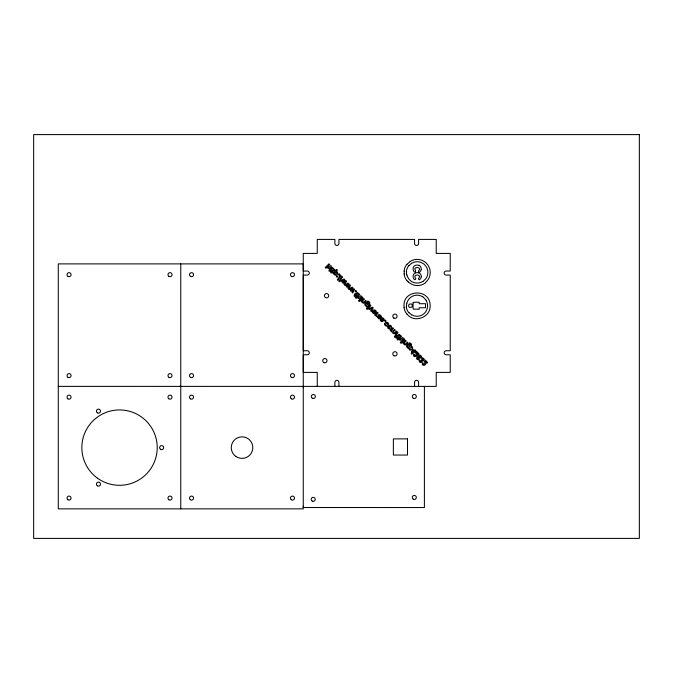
<?xml version="1.0" encoding="UTF-8"?>
<svg xmlns="http://www.w3.org/2000/svg" width="673" height="673" viewBox="0 0 673 673"><rect width="100%" height="100%" fill="white"/><g stroke="black" fill="none" stroke-linecap="round" stroke-linejoin="round"><path stroke-width="1.01" d="M406.551 271.53L406.509 273.036A27.164 27.164 0 0 0 406.576 273.785L406.753 275.03M404.221 271.152L404.237 273.987M406.669 303.22L406.467 306.72M407.039 264.338L410.151 261.519M409.041 265.642L410.345 264.338A9.691 9.691 0 0 1 411.144 263.715L411.43 263.53M425.429 282.66L428.129 279.589A13.081 13.081 0 0 0 410.109 261.452M422.896 281.583L425.925 278.588A10.692 10.692 0 0 0 411.371 263.446M179.422 386.403L180.768 386.378M58.282 386.378L436.239 386.395L436.239 372.396L450.237 372.396L450.237 354.764L446.199 354.764A2.019 2.019 0 0 1 444.18 352.745A2.019 2.019 0 0 1 446.199 350.726L450.237 350.726L450.237 275.08L446.199 275.08A2.019 2.019 0 0 1 444.18 273.061A2.019 2.019 0 0 1 446.199 271.042L450.237 271.042L450.237 253.41L436.239 253.41L436.239 239.411L418.606 239.411L418.606 243.449A2.019 2.019 0 0 1 416.587 245.468A2.019 2.019 0 0 1 414.568 243.449L414.568 239.411L338.923 239.411L338.923 243.449A2.019 2.019 0 0 1 336.904 245.468A2.019 2.019 0 0 1 334.885 243.449L334.885 239.411L317.252 239.411L317.252 253.41L303.254 253.41L303.254 271.042L307.292 271.042A2.019 2.019 0 0 1 309.311 273.061A2.019 2.019 0 0 1 307.292 275.08L303.254 275.08L303.254 350.726L307.292 350.726A2.019 2.019 0 0 1 309.311 352.745A2.019 2.019 0 0 1 307.292 354.764L303.254 354.764L303.254 372.396L317.252 372.396L317.252 386.395M418.69 272.834L419.086 272.977A3.415 3.415 0 0 1 420.936 274.878A4.383 4.383 0 0 1 421.205 276.729M419.077 265.431L418.48 265.229A4.972 4.972 0 0 0 417.655 265.095A6.057 6.057 0 0 0 416.604 265.103L416.402 265.128A3.735 3.735 0 0 0 413.138 268.005L413.121 268.645A4.661 4.661 0 0 0 413.441 270.714L413.76 271.261A2.759 2.759 0 0 0 414.164 271.732C415.889 273.213 415.897 270.235 414.862 269.225A1.884 1.884 0 0 1 414.905 268.72L415.014 268.401A1.312 1.312 0 0 1 415.3 267.997L417.184 267.433L419.043 268.039A1.346 1.346 0 0 1 419.329 268.443L419.464 268.931A2.179 2.179 0 0 1 419.464 269.427L419.388 269.755A1.497 1.497 0 0 1 419.052 270.327C417.63 270.748 419.136 273.255 420.019 271.783A3.828 3.828 0 0 0 421.205 269.393M411.632 314.897L408.965 312.609M422.829 296.675L426.228 300.225M408.242 282.08L406.972 280.658M406.946 313.921C413.895 323.73 431.031 317.37 430.131 305.466C430.114 287.851 401.646 289.289 404.153 307.258M424.394 386.403L424.394 507.543L303.254 507.518L303.254 263.892L58.282 263.892L58.282 508.864L303.254 508.864L303.254 506.172M418.606 386.395L418.606 382.357A2.019 2.019 0 0 0 416.587 380.338A2.019 2.019 0 0 0 414.568 382.357L414.568 386.395M338.923 386.395L338.923 382.357A2.019 2.019 0 0 0 336.904 380.338A2.019 2.019 0 0 0 334.885 382.357L334.885 386.395M303.254 386.378L303.254 387.724M180.768 263.892L180.768 508.864M425.521 282.778A13.065 13.065 0 0 1 408.385 281.937M404.069 271.135A13.065 13.065 0 0 1 406.896 264.22M406.871 280.616A13.081 13.081 0 0 1 404.12 273.852M422.795 281.423A10.448 10.448 0 0 1 406.955 274.979M406.871 303.262A10.457 10.457 0 0 1 422.728 296.827M406.837 314.005A12.989 12.989 0 0 1 403.993 307.275M408.831 312.718A11.34 11.34 0 0 1 406.265 306.737M426.085 300.318A10.524 10.524 0 0 1 411.683 314.804M406.349 271.505A11.281 11.281 0 0 1 408.906 265.524M421.214 276.94A3.87 3.87 0 0 1 420.011 279.32C419.144 280.826 417.622 278.269 419.052 277.856A1.497 1.497 0 0 0 419.388 277.276L419.464 276.948A2.179 2.179 0 0 0 419.464 276.443L419.329 275.964A1.354 1.354 0 0 0 419.035 275.56L417.176 274.954L415.291 275.526A1.304 1.304 0 0 0 415.005 275.938L414.905 276.267A1.943 1.943 0 0 0 414.862 276.771L415.056 277.411A1.489 1.489 0 0 0 415.35 277.806C416.646 278.269 414.98 280.759 414.164 279.27A2.709 2.709 0 0 1 413.752 278.799L413.449 278.243A4.652 4.652 0 0 1 413.138 276.182L413.163 275.77A3.609 3.609 0 0 1 415.392 272.927M415.392 272.935A4.181 4.181 0 0 1 416.2 272.708L416.823 272.632A5.51 5.51 0 0 1 418.69 272.817M419.136 265.313A3.836 3.836 0 0 1 421.163 269.175M415.788 352.845C417.294 354.738 413.811 357.287 414.568 354.57L413.777 353.931C411.868 358.002 418.884 357.195 416.78 352.946L418.211 354.377L418.884 353.704L416.351 351.18L415.788 352.845M424.562 361.62C426.059 363.513 422.585 366.062 423.334 363.344L422.543 362.697C420.642 366.768 427.658 365.961 425.555 361.712L426.985 363.151L427.649 362.478L425.126 359.946L424.562 361.62M391.206 330.737C392.031 333.017 394.916 335.869 396.902 331.73L396.178 331.007C394.269 334.969 391.77 331.696 395.261 330.09L394.538 329.366C392.561 333.27 390.138 330.081 393.612 328.441L392.897 327.717L390.172 330.443L390.836 331.108L391.206 330.737M381.28 316.52L381.271 316.798A1.119 1.119 0 0 1 380.943 317.471L380.186 317.782L378.066 316.832L379.639 318.598L378.722 318.758L377.09 316.747L378.075 315.814L380.321 316.655L380.102 315.839L378.47 314.855L378.975 314.661L380.615 315.317L381.28 316.52M362.066 301.546C361.973 304.499 365.649 302.993 366.213 301.033L365.489 300.309C363.58 304.381 360.896 300.831 364.446 299.266L363.723 298.551L360.997 301.277L361.67 301.941L362.066 301.546M403.842 343.323C403.75 346.275 407.417 344.769 407.981 342.809L407.266 342.086C405.356 346.158 402.673 342.607 406.223 341.043L405.499 340.319L402.774 343.053L403.447 343.718L403.842 343.323M419.186 360.694C418.724 362.865 422.728 363.285 422.038 360.905L423.275 360.989L424.125 359.517A1.716 1.716 0 0 0 423.805 358.549L422.425 357.708A1.59 1.59 0 0 0 421.542 357.91L421.887 358.877C424.057 357.742 422.703 361.771 421.5 359.719L420.987 360.383C421.677 362.646 419.599 360.921 419.523 359.937L419.186 360.694M368.299 303.616L368.274 303.986C370.798 302.547 366.238 301.933 367.542 301.168A1.127 1.127 0 0 1 368.308 301.184C371.715 302.572 368.611 305.879 366.709 306.989L366.036 306.316L366.423 305.929C362.983 306.08 365.624 300.671 367.904 302.724A1.321 1.321 0 0 1 368.299 303.616M410.067 345.392L410.05 345.754C412.574 344.324 408.015 343.71 409.319 342.944A1.127 1.127 0 0 1 410.076 342.961C413.491 344.34 410.387 347.655 408.486 348.765L407.813 348.084L408.191 347.705C404.751 347.857 407.401 342.448 409.672 344.5A1.321 1.321 0 0 1 410.067 345.392M375.374 311.33L376.089 312.407C377.141 310.009 373.254 308.798 372.463 311.187A1.75 1.75 0 0 0 372.295 312.264L373.431 313.635A1.59 1.59 0 0 0 374.533 313.668L375.719 312.852L373.91 311.044L374.903 310.775L375.374 311.33M383.265 319.229L383.98 320.298C385.04 317.9 381.145 316.689 380.363 319.078A1.75 1.75 0 0 0 380.186 320.155L381.322 321.526A1.59 1.59 0 0 0 382.424 321.559L383.61 320.743L381.801 318.935L382.794 318.666L383.265 319.229M334.027 273.499L334.187 274.517L335.255 275.232A1.716 1.716 0 0 0 336.281 275.047C338.006 274.5 338.225 271.396 336.063 271.556L337.434 270.184L336.71 269.461L332.95 273.23L333.623 273.903L334.027 273.499M412.305 305.979L412.086 306.787A1.489 1.489 0 0 1 411.758 307.182L409.664 307.426A1.346 1.346 0 0 1 409.226 307.191A1.481 1.481 0 0 1 408.747 306.484L408.662 306.005A3.836 3.836 0 0 1 408.662 305.492L408.974 304.541A1.523 1.523 0 0 1 409.209 304.297A1.455 1.455 0 0 1 409.647 304.045L411.312 304.036A1.422 1.422 0 0 1 411.607 304.179A1.497 1.497 0 0 1 412.221 304.995L412.305 305.466A3.912 3.912 0 0 1 412.305 305.979M413.029 302.909L413.121 308.84A0.883 0.883 0 0 0 413.432 309.143L419.186 309.252L419.186 307.763L425.521 307.763L425.521 303.708L419.186 303.708L419.186 302.219L413.702 302.236L413.029 302.909M376.342 315.048L376.947 315.822L376.544 316.672L375.761 315.258L375.374 315.645L374.701 314.981L377.427 312.255L378.15 312.97L376.342 315.048M421.256 356.656L420.389 358.162L418.85 358.389A1.447 1.447 0 0 1 418.169 357.843C417.092 356.354 417.361 359.676 418.976 359.483C413.954 361.031 418.034 352.273 420.97 355.706A1.582 1.582 0 0 1 421.256 356.656M384.653 323.881L384.922 325.278L386.193 326.161L387.269 325.934L385.57 324.739L386.437 323.259L387.471 323.343L387.471 324.386L388.304 324.975C389.877 322.401 385.133 320.937 384.653 323.881M387.648 326.666L387.85 328.163L389.6 329.198A1.893 1.893 0 0 0 390.693 328.845L391.282 328.256A1.918 1.918 0 0 0 391.636 327.154C391.703 324.874 388.17 324.394 387.648 326.666M412.011 349.607L411.253 353.636L411.859 354.242L414.248 351.853L414.711 352.316L415.342 351.685L414.879 351.213L415.636 350.456L414.938 349.758L414.181 350.515L412.642 348.976L412.011 349.607M412.684 350.288L412.263 352.442L413.55 351.155L412.684 350.288M373.254 311.801L373.624 312.844L374.558 312.575L373.254 311.801M381.145 319.692L381.524 320.735L382.449 320.466L381.145 319.692M327.886 266.483L328.559 267.56L330.746 265.566L331.469 266.289C330.88 268.09 327.372 269.797 327.322 266.912L325.942 268.291L325.219 267.568L328.979 263.808L329.703 264.531L327.886 266.483M357.96 296.549L358.633 297.634L360.821 295.64L361.536 296.364C360.955 298.164 357.447 299.864 357.397 296.978L356.017 298.366L355.294 297.643L359.054 293.882L359.777 294.597L357.96 296.549M388.632 326.901C389.255 330.956 392.241 323.923 388.632 326.901M399.728 338.326L400.401 339.402L402.589 337.417L403.312 338.14C402.732 339.932 399.224 341.64 399.173 338.755L397.785 340.143L397.07 339.419L400.83 335.65L401.554 336.374L399.728 338.326M367.761 304.162L366.92 305.281L365.691 304.886C365.313 303.674 367.685 302.505 367.761 304.162M409.529 345.939L408.688 347.058L407.468 346.662C407.089 345.442 409.453 344.282 409.529 345.939M418.665 356.589C419.161 359.668 421.609 354.082 418.665 356.589M334.674 273.019L334.599 273.751L335.423 274.264L336.727 272.969L335.844 272.128L334.674 273.019M373.01 307.839L371.37 311.641L370.63 310.901L371.816 308.377L369.292 309.572L368.535 308.814L372.362 307.182L373.01 307.839M346.418 281.238L344.568 284.839L348.177 283.005L348.875 283.703L347.588 285.916L349.809 284.637L350.507 285.327L348.656 288.927L352.265 287.093L352.963 287.792L351.676 290.004L353.897 288.725L354.595 289.415L352.745 293.016L352.029 292.309L353.3 289.996L351.054 291.333L350.355 290.635L351.676 288.381L349.38 289.651L347.941 288.221L349.203 285.907L346.965 287.245L346.267 286.547L347.588 284.292L345.291 285.562L343.853 284.132L345.114 281.819L342.877 283.156L342.178 282.458L343.499 280.204L341.203 281.474L340.504 280.776L344.088 278.916L344.786 279.615L343.499 281.827L345.72 280.548L346.418 281.238M340.866 275.568L337.922 280.397L337.375 279.859L340.336 275.038L340.866 275.568M342.33 277.024L339.377 281.861L338.839 281.314L341.8 276.494L342.33 277.024M397.836 332.529L394.883 337.358L394.344 336.82L397.297 331.999L397.836 332.529M329.745 268.872L328.962 270.319L329.265 271.463L330.224 270.504L330.721 271L331.293 270.42L330.805 269.932L332.302 268.46L332.841 268.872L333.463 268.376L332.184 267.349L330.081 269.208L329.745 268.872M331.495 270.622L330.712 272.069L331.015 273.221L331.982 272.254L332.47 272.75L333.042 272.17L332.555 271.682L334.052 270.209L334.59 270.622L335.213 270.125L333.934 269.099L331.831 270.958L331.495 270.622M337.047 275.88L336.323 276.595L337.047 277.318L337.762 276.595L337.047 275.88M339.049 273.869L338.326 274.592L339.049 275.316L339.772 274.592L339.049 273.869M355.849 290.669L355.125 291.392L355.849 292.116L356.572 291.392L355.849 290.669M354.856 293.983L354.074 295.43L354.377 296.574L355.336 295.615L355.832 296.112L356.404 295.531L355.916 295.043L357.413 293.563L357.952 293.983L358.574 293.487L357.296 292.461L355.193 294.32L354.856 293.983M359.172 300.192L358.507 300.856L359.231 301.58L359.895 300.907L359.172 300.192M362.267 297.096L359.542 299.822L360.265 300.537L362.991 297.811L362.267 297.096M367.054 308.074L366.39 308.739L367.113 309.462L367.778 308.789L367.054 308.074M370.15 304.978L367.424 307.704L368.148 308.419L370.873 305.693L370.15 304.978M385.351 320.18L384.628 320.895L385.351 321.618L386.075 320.895L385.351 320.18M396.633 335.76L395.85 337.207L396.153 338.351L397.112 337.392L397.608 337.88L398.18 337.308L397.693 336.811L399.19 335.339L399.72 335.76L400.342 335.263L399.064 334.237L396.961 336.088L396.633 335.76M400.948 341.96L400.284 342.633L400.999 343.356L401.672 342.683L400.948 341.96M404.044 338.864L401.318 341.598L402.042 342.313L404.767 339.587L404.044 338.864M410.059 348.892L409.335 349.615L410.059 350.339L410.782 349.615L410.059 348.892M412.061 346.889L411.346 347.613L412.061 348.328L412.785 347.613L412.061 346.889M639.35 134.6L33.65 134.6L33.65 538.4L639.35 538.4L639.35 134.6M407.502 438.88L393.369 438.88L393.369 455.049L407.502 455.049L407.502 438.88M325.496 297.592A2.154 2.154 0 0 0 328.727 295.725A2.154 2.154 0 0 0 325.496 293.857A2.154 2.154 0 0 0 325.496 297.592M393.873 355.706A2.154 2.154 0 0 0 397.104 353.847A2.154 2.154 0 0 0 393.873 351.979A2.154 2.154 0 0 0 393.873 355.706M323.78 362.545A2.154 2.154 0 0 0 327.011 360.686A2.154 2.154 0 0 0 323.78 358.818A2.154 2.154 0 0 0 323.78 362.545M393.873 318.102A2.154 2.154 0 0 0 397.104 316.234A2.154 2.154 0 0 0 393.873 314.375A2.154 2.154 0 0 0 393.873 318.102M413.289 398.248A2.019 2.019 0 0 0 416.318 396.498A2.019 2.019 0 0 0 413.289 394.748A2.019 2.019 0 0 0 413.289 398.248M413.289 499.198A2.019 2.019 0 0 0 416.318 497.448A2.019 2.019 0 0 0 413.289 495.698A2.019 2.019 0 0 0 413.289 499.198M312.205 501.091A2.019 2.019 0 0 0 315.233 499.341A2.019 2.019 0 0 0 312.205 497.599A2.019 2.019 0 0 0 312.205 501.091M312.339 398.248A2.019 2.019 0 0 0 315.368 396.498A2.019 2.019 0 0 0 312.339 394.748A2.019 2.019 0 0 0 312.339 398.248M190.358 398.786A2.019 2.019 0 0 0 193.546 397.339A2.019 2.019 0 0 0 190.703 395.303A2.019 2.019 0 0 0 190.358 398.786M235.769 456.37A10.768 10.768 0 0 0 252.754 448.672A10.768 10.768 0 0 0 237.594 437.812A10.768 10.768 0 0 0 235.769 456.37M291.308 398.786A2.019 2.019 0 0 0 294.496 397.339A2.019 2.019 0 0 0 291.653 395.303A2.019 2.019 0 0 0 291.308 398.786M190.358 499.736A2.019 2.019 0 0 0 193.546 498.289A2.019 2.019 0 0 0 190.703 496.253A2.019 2.019 0 0 0 190.358 499.736M291.308 499.736A2.019 2.019 0 0 0 294.496 498.289A2.019 2.019 0 0 0 291.653 496.253A2.019 2.019 0 0 0 291.308 499.736M67.872 398.786A2.019 2.019 0 0 0 71.06 397.339A2.019 2.019 0 0 0 68.217 395.303A2.019 2.019 0 0 0 67.872 398.786M168.822 398.786A2.019 2.019 0 0 0 172.01 397.339A2.019 2.019 0 0 0 169.167 395.303A2.019 2.019 0 0 0 168.822 398.786M160.477 449.261A2.019 2.019 0 0 0 163.665 447.814A2.019 2.019 0 0 0 160.822 445.778A2.019 2.019 0 0 0 160.477 449.261M97.392 485.822A2.019 2.019 0 0 0 100.479 484.173A2.019 2.019 0 0 0 97.509 482.322A2.019 2.019 0 0 0 97.392 485.822M97.577 478.251A37.688 37.688 0 0 0 157.036 451.314A37.688 37.688 0 0 0 103.97 413.289A37.688 37.688 0 0 0 97.577 478.251M67.872 499.736A2.019 2.019 0 0 0 71.06 498.289A2.019 2.019 0 0 0 68.217 496.253A2.019 2.019 0 0 0 67.872 499.736M97.341 412.81A2.019 2.019 0 0 0 100.479 411.262A2.019 2.019 0 0 0 97.568 409.319A2.019 2.019 0 0 0 97.341 412.81M168.822 499.736A2.019 2.019 0 0 0 172.01 498.289A2.019 2.019 0 0 0 169.167 496.253A2.019 2.019 0 0 0 168.822 499.736M190.526 276.41A2.019 2.019 0 0 0 193.555 274.66A2.019 2.019 0 0 0 190.526 272.91A2.019 2.019 0 0 0 190.526 276.41M291.476 276.41A2.019 2.019 0 0 0 294.505 274.66A2.019 2.019 0 0 0 291.476 272.91A2.019 2.019 0 0 0 291.476 276.41M190.526 377.36A2.019 2.019 0 0 0 193.555 375.61A2.019 2.019 0 0 0 190.526 373.86A2.019 2.019 0 0 0 190.526 377.36M291.476 377.36A2.019 2.019 0 0 0 294.505 375.61A2.019 2.019 0 0 0 291.476 373.86A2.019 2.019 0 0 0 291.476 377.36M168.99 276.41A2.019 2.019 0 0 0 172.019 274.66A2.019 2.019 0 0 0 168.99 272.91A2.019 2.019 0 0 0 168.99 276.41M68.04 276.41A2.019 2.019 0 0 0 71.069 274.66A2.019 2.019 0 0 0 68.04 272.91A2.019 2.019 0 0 0 68.04 276.41M68.04 377.36A2.019 2.019 0 0 0 71.069 375.61A2.019 2.019 0 0 0 68.04 373.86A2.019 2.019 0 0 0 68.04 377.36M168.99 377.36A2.019 2.019 0 0 0 172.019 375.61A2.019 2.019 0 0 0 168.99 373.86A2.019 2.019 0 0 0 168.99 377.36"/></g></svg>
